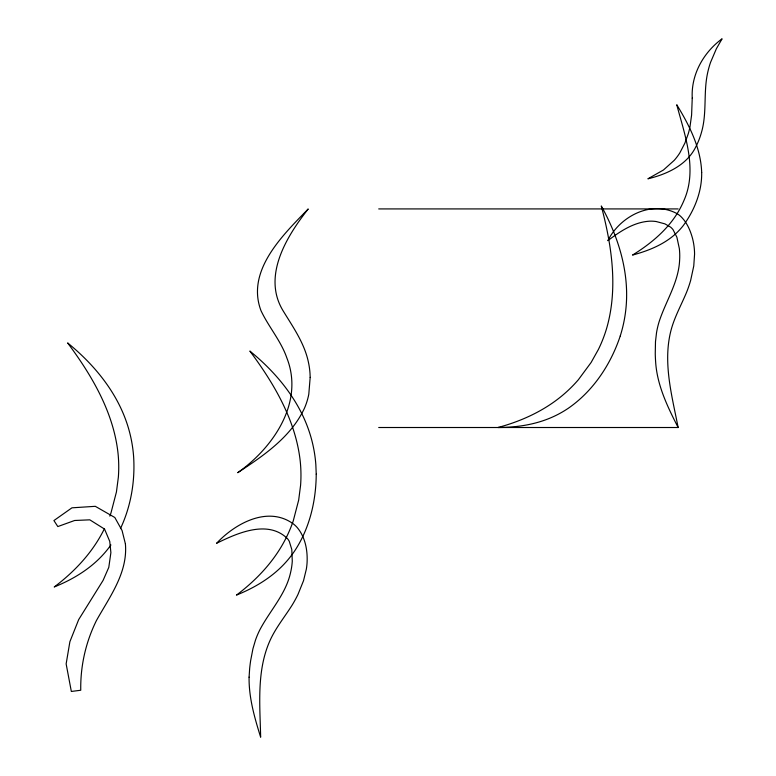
<?xml version="1.0" encoding="UTF-8"?>
<svg xmlns="http://www.w3.org/2000/svg" width="776" height="776" viewBox="0 0 776 776"><rect width="100%" height="100%" fill="white"/><g stroke="black" fill="none" stroke-linecap="round" stroke-linejoin="round"><path stroke-width="1.16" d="M620.257 335.94C610.79 364.477 593.184 391.065 568.245 408.312A104.362 104.362 0 0 1 549.563 418.303C533.257 424.986 515.536 427.469 497.988 427.508C521.685 421.125 544.577 410.63 563.366 394.644A137.168 137.168 0 0 0 578.324 379.794L591.118 362.47L598.393 349.462A134.267 134.267 0 0 0 606.948 327.278C618.132 287.459 611.653 245.226 601.293 205.98C618.123 236.321 629.084 271.037 626.164 306.045A136.557 136.557 0 0 1 620.257 335.94M120.464 528.601C130.96 506.233 135.218 481.081 133.608 456.482A136.557 136.557 0 0 0 127.972 426.538C117.651 392.957 94.556 364.817 67.628 342.914C91.869 375.487 113.597 412.279 118.039 453.397A134.267 134.267 0 0 1 118.359 477.172L116.439 491.945L111.016 512.79A137.168 137.168 0 0 1 109.833 516.118M378.717 208.919L678.137 208.919M378.717 427.508L678.137 427.508C671.977 395.789 662.588 362.334 671.056 330.149C674.577 316.841 681.396 304.803 686.624 292.164A121.58 121.58 0 0 0 690.63 280.495L693.763 265.993L694.578 254.111A65.776 65.776 0 0 0 692.638 238.814C690.465 230.627 686.983 222.411 680.785 216.456A23.978 23.978 0 0 0 676.827 213.516C651.248 199.946 620.053 216.31 607.821 240.667C620.024 231.452 633.691 222.188 649.425 221.189A35.153 35.153 0 0 1 656.341 221.567L664.906 223.866L670.619 227.155A16.325 16.325 0 0 1 673.034 229.647L676.885 237.204L679.359 248.669A67.328 67.328 0 0 1 679.611 260.3C678.583 282.454 665.682 301.311 659.067 321.885A84.167 84.167 0 0 0 656.525 332.72L655.487 341.692L655.254 353.74A190.314 190.314 0 0 0 655.613 361.606C657.029 385.148 667.573 406.857 678.137 427.508M104.256 529.019A137.168 137.168 0 0 1 102.665 532.142C91.18 553.977 73.836 572.242 54.223 586.976C70.49 580.419 86.01 571.505 98.659 559.244A104.362 104.362 0 0 0 110.929 544.956M249.086 677.167C248.776 697.721 254.586 717.761 260.649 737.2C259.979 704.899 256.41 670.328 270.232 640.054C275.965 627.542 284.734 616.842 292.038 605.27A121.58 121.58 0 0 0 297.965 594.465L303.523 580.7L306.345 569.128A65.979 65.979 0 0 0 307.092 562.357C307.674 550.145 305.23 537.002 297.14 527.447A28.062 28.062 0 0 0 293.163 523.771C267.749 505.467 235.128 523.519 216.552 543.316C237.184 533.19 267.584 519.406 287.324 538.486A16.325 16.325 0 0 1 289.283 541.357L291.786 549.466L292.28 561.184A67.328 67.328 0 0 1 290.544 572.678C285.762 594.348 269.844 610.722 259.824 629.879A84.167 84.167 0 0 0 255.479 640.122L252.927 648.794L250.648 660.618A190.314 190.314 0 0 0 249.659 668.427L249.086 677.167M310.177 377.388L308.79 394.237A66.445 66.445 0 0 1 304.502 408.127C291.097 437.024 263.5 455.764 237.698 472.7C273.191 447.762 304.367 402.521 286.877 358.008C280.951 340.839 268.68 326.977 261.008 310.701C245.808 270.63 282.93 234.982 308.217 208.977C286.674 236.302 262.152 275.994 282.881 310.429C292.795 326.745 304.26 342.798 308.334 361.81A77.581 77.581 0 0 1 310.012 373.401L310.177 377.388M692.24 98.135L691.6 115.061L689.961 126.954A80.588 80.588 0 0 1 688.263 133.744L684.927 143.036L679.844 152.872A58.355 58.355 0 0 1 674.237 160.331L663.47 169.983L647.892 178.81C666.836 174.27 686.993 165.133 695.897 146.664A76.882 76.882 0 0 0 698.167 141.824A75.107 75.107 0 0 0 701.533 132.162C706.907 113.49 703.551 93.799 707.208 74.894A92.703 92.703 0 0 1 710.515 62.458L716.374 48.733L722.078 38.8C703.405 52.496 690.95 74.671 692.24 98.135M701.679 172.514C702.008 191.565 694.52 210.141 683.433 225.37A66.988 66.988 0 0 1 674.082 235.196C662.229 245.303 647.397 251.075 632.518 255.071C650.618 243.897 667.641 229.841 678.544 211.285A91.84 91.84 0 0 0 684.044 200.276C697.624 169.352 684.859 135.296 676.759 104.75C689.33 125.314 700.864 147.935 701.679 172.514M316.23 474.165C316.055 501.073 309.566 528.563 294.511 551.144A104.362 104.362 0 0 1 280.893 567.372C268.244 579.643 252.724 588.548 236.457 595.105C256.07 580.37 273.414 562.105 284.889 540.271A137.168 137.168 0 0 0 293.25 520.919L298.673 500.083L300.584 485.301A134.267 134.267 0 0 0 300.264 461.526C295.831 420.408 274.093 383.616 249.862 351.053C276.78 372.946 299.885 401.085 310.206 434.667A136.557 136.557 0 0 1 315.842 464.611L316.23 474.165M125.402 543.889C127.904 572.785 109.707 596.734 96.379 620.645C85.709 642.315 80.345 666.099 80.752 690.242L71.334 691.455L66.144 663.897L69.888 641.713L78.677 619.607L103.121 580.341L108.795 567.363L110.89 552.638L109.755 541.405L104.556 529.077L89.803 519.833L74.632 520.492L57.822 526.564L53.922 520.56L71.955 507.824L95.302 506.321L114.819 517.495L122.065 530.512L125.402 543.889"/></g></svg>
